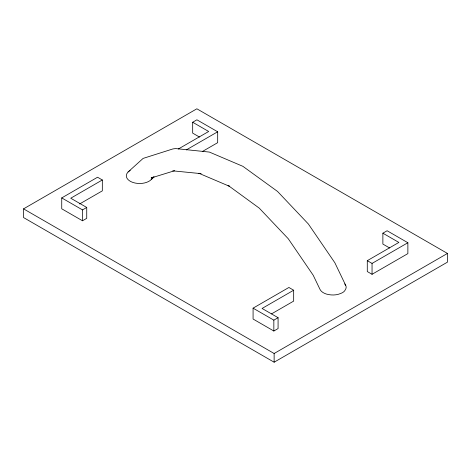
<?xml version="1.0" encoding="UTF-8"?>
<svg xmlns="http://www.w3.org/2000/svg" width="471" height="471" viewBox="0 0 471 471"><rect width="100%" height="100%" fill="white"/><g stroke="black" fill="none" stroke-linecap="round" stroke-linejoin="round"><path stroke-width="0.71" d="M345.702 285.344L334.857 262.765L308.364 223.99L277.507 191.42L242.901 166.334L209.389 152.08L175.606 148.571L172.963 148.913L143.119 158.403L128.1 171.962L126.77 173.817L126.316 175.813A13.323 7.689 0 0 0 137.467 183.396A13.323 7.689 0 0 0 152.251 178.279M151.173 179.657L154.088 176.949M128.1 171.962L130.214 170.372M23.55 208.859L196.866 108.795L447.45 253.439L447.45 262.141L274.134 362.205L23.55 217.561L23.55 208.859L274.134 353.503L447.45 253.439M199.451 137.032L192.68 133.128L192.68 122.248L196.913 119.805L217.679 131.792L217.679 142.672L202.595 151.379M102.325 179.981L70.732 198.22L86.735 207.458L86.735 218.338L82.502 220.781L61.736 208.794L61.736 197.914L97.562 177.231L102.325 179.981L102.325 190.861L79.581 203.99M178.35 148.995L208.677 131.486L192.68 122.248M186.251 149.937L217.679 131.792M61.736 197.914L82.502 209.901L86.735 207.458M293.668 290.224L262.076 308.458L278.078 317.695L278.078 328.575L273.845 331.019L253.08 319.032L253.08 308.158L288.906 287.469L293.668 290.224L293.668 301.099L271.555 313.869M382.876 233.192L387.109 230.749L407.874 242.736L407.874 253.616L372.049 274.299L367.286 271.549L367.286 260.669L398.878 242.43L382.876 233.192L382.876 244.072L389.647 247.976M367.286 260.669L372.049 263.419L407.874 242.736M253.08 308.158L273.845 320.145L278.078 317.695M153.776 176.866L151.156 177.961L174.67 170.702M172.716 170.832L201.088 173.64L198.827 173.251L229.583 186.333L228.082 185.397L259.244 208.123L288.281 238.773L313.215 275.264L319.968 289.324A13.323 7.689 0 0 0 326.173 293.998C330.942 295.394 336.294 295.447 340.874 293.386A10.003 5.776 0 0 0 345.037 290.254L345.808 288.864A11.781 6.8 0 0 0 344.678 283.919M372.049 263.419L372.049 274.299M274.134 353.503L274.134 362.205M273.845 320.145L273.845 331.019M82.502 209.901L82.502 220.781"/></g></svg>
